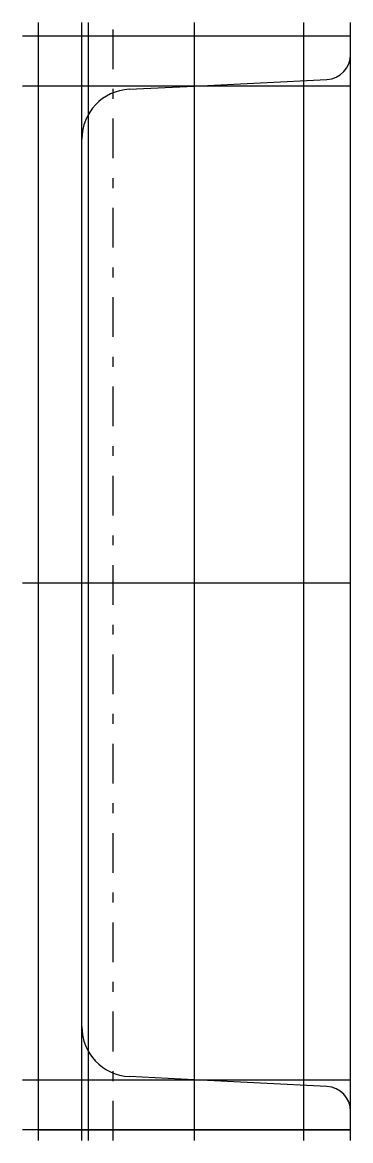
# Model space of a CAD drawing. Extents: x -5 to 100, y -178 to 179.
import ezdxf

# ---------------------------------------------------------------- set-up
doc = ezdxf.new("R2010")
doc.units = 0
doc.linetypes.add('CENTER', pattern=[28.575, 12.7, -6.35, 3.175, -6.35])
doc.layers.get('0').update_dxf_attribs({"linetype": 'CONTINUOUS'})

msp = doc.modelspace()

# ---------------------------------------------------------------- linework, layer by layer
at = {"linetype": 'CONTINUOUS'}
for p, q in [((0, 179.37), (0, -178.46)), ((14, -178.46), (14, 179.37)), ((16, 179.37), (16, -178.46)), ((50, 179.37), (50, -178.46)), ((84.88, 179.37), (84.88, -178.46)), ((100, -178.46), (100, 179.37)), ((100, 175), (-5, 175)), ((100, 175), (0, 175)), ((0, 175), (0, -175)), ((100, 169.11), (100, 175)), ((50, 159), (92.4, 161.12)), ((100, 159), (-5, 159)), ((29.2, 157.96), (50, 159)), ((14, -141.98), (14, 141.98)), ((-5, 0), (100, 0)), ((-5, -159), (100, -159)), ((50, -159), (29.2, -157.96)), ((92.4, -161.12), (50, -159)), ((100, -175), (100, -169.11)), ((100, -175), (-5, -175)), ((0, -175), (100, -175))]:
    msp.add_line(p, q, dxfattribs=at)
at = {"linetype": 'CENTER'}
for p, q in [((24, -178.46), (24, 179.37)), ((-5, 0), (100, 0))]:
    msp.add_line(p, q, dxfattribs=at)
at = {"linetype": 'CONTINUOUS'}
for centre, radius, start, end in [((92, 169.11), 8, 272.866, 0), ((30, 141.98), 16, 92.866, 180), ((30, -141.98), 16, 180, 267.134), ((92, -169.11), 8, 360, 87.134)]:
    msp.add_arc(centre, radius, start, end, dxfattribs=at)

doc.saveas('drawing.dxf')
